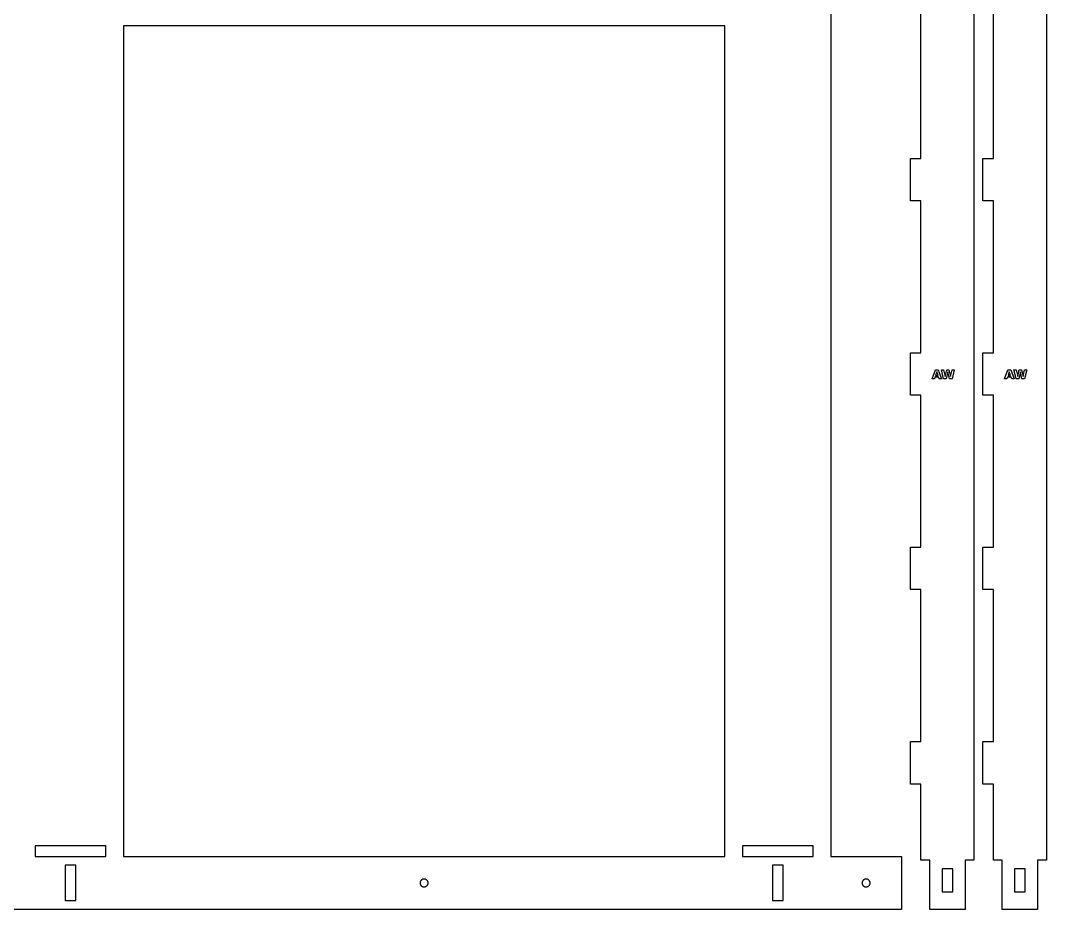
# Model space of a CAD drawing. Header units: millimetres. Extents: x 12 to 1034, y 12 to 869.
# Drawn here: x 454 to 1034, y 12 to 516 of the extents above; entities that cross this region are included whole.
import ezdxf

# ---------------------------------------------------------------- set-up
doc = ezdxf.new("R2010")
doc.units = ezdxf.units.MM
doc.layers.add('CUT', color=1, linetype='Continuous')
doc.layers.add('ENGRAVE', color=5, linetype='Continuous')

msp = doc.modelspace()

# ---------------------------------------------------------------- linework, layer by layer
at = {"layer": 'CUT', "color": 1}
for points in [[(993.5, 780.5), (993.5, 40.5), (988.5, 40.5), (988.5, 12.5), (968.5, 12.5), (968.5, 40.5), (963.5, 40.5), (963.5, 83.5), (957.5, 83.5), (957.5, 107.5), (963.5, 107.5), (963.5, 193.5), (957.5, 193.5), (957.5, 217.5), (963.5, 217.5), (963.5, 303.5), (957.5, 303.5), (957.5, 327.5), (963.5, 327.5), (963.5, 413.5), (957.5, 413.5), (957.5, 437.5), (963.5, 437.5), (963.5, 523.5)], [(1034.5, 780.5), (1034.5, 40.5), (1029.5, 40.5), (1029.5, 12.5), (1009.5, 12.5), (1009.5, 40.5), (1004.5, 40.5), (1004.5, 83.5), (998.5, 83.5), (998.5, 107.5), (1004.5, 107.5), (1004.5, 193.5), (998.5, 193.5), (998.5, 217.5), (1004.5, 217.5), (1004.5, 303.5), (998.5, 303.5), (998.5, 327.5), (1004.5, 327.5), (1004.5, 413.5), (998.5, 413.5), (998.5, 437.5), (1004.5, 437.5), (1004.5, 523.5)]]:
    msp.add_lwpolyline(points, dxfattribs=at)
for points in [[(852.5, 12.5), (512.5, 12.5), (452.5, 12.5), (112.5, 12.5), (52.5, 12.5), (12.5, 12.5), (12.5, 42.5), (52.5, 42.5), (52.5, 512.5), (52.5, 555.91), (52.5, 602.5), (482.5, 717.72), (912.5, 602.5), (912.5, 555.91), (912.5, 512.5), (912.5, 42.5), (952.5, 42.5), (952.5, 12.5), (912.5, 12.5)], [(512.5, 512.5), (512.5, 42.5), (852.5, 42.5), (852.5, 512.5)], [(502.5, 48.5), (462.5, 48.5), (462.5, 42.5), (502.5, 42.5)], [(902.5, 48.5), (862.5, 48.5), (862.5, 42.5), (902.5, 42.5)], [(485.5, 37.5), (479.5, 37.5), (479.5, 17.5), (485.5, 17.5)], [(885.5, 37.5), (879.5, 37.5), (879.5, 17.5), (885.5, 17.5)], [(981.5, 35.5), (975.5, 35.5), (975.5, 22.5), (981.5, 22.5)], [(1022.5, 35.5), (1016.5, 35.5), (1016.5, 22.5), (1022.5, 22.5)], [(684.65, 26.85), (684.71, 27.06), (684.74, 27.28), (684.75, 27.5), (684.74, 27.72), (684.71, 27.94), (684.65, 28.15), (684.58, 28.36), (684.48, 28.56), (684.37, 28.75), (684.24, 28.93), (684.09, 29.09), (683.93, 29.24), (683.75, 29.37), (683.56, 29.48), (683.36, 29.58), (683.15, 29.65), (682.94, 29.71), (682.72, 29.74), (682.5, 29.75), (682.28, 29.74), (682.06, 29.71), (681.85, 29.65), (681.64, 29.58), (681.44, 29.48), (681.25, 29.37), (681.07, 29.24), (680.91, 29.09), (680.76, 28.93), (680.63, 28.75), (680.52, 28.56), (680.42, 28.36), (680.35, 28.15), (680.29, 27.94), (680.26, 27.72), (680.25, 27.5), (680.26, 27.28), (680.29, 27.06), (680.35, 26.85), (680.42, 26.64), (680.52, 26.44), (680.63, 26.25), (680.76, 26.07), (680.91, 25.91), (681.07, 25.76), (681.25, 25.63), (681.44, 25.52), (681.64, 25.42), (681.85, 25.35), (682.06, 25.29), (682.28, 25.26), (682.5, 25.25), (682.72, 25.26), (682.94, 25.29), (683.15, 25.35), (683.36, 25.42), (683.56, 25.52), (683.75, 25.63), (683.93, 25.76), (684.09, 25.91), (684.24, 26.07), (684.37, 26.25), (684.48, 26.44), (684.58, 26.64)], [(934.65, 26.85), (934.71, 27.06), (934.74, 27.28), (934.75, 27.5), (934.74, 27.72), (934.71, 27.94), (934.65, 28.15), (934.58, 28.36), (934.48, 28.56), (934.37, 28.75), (934.24, 28.93), (934.09, 29.09), (933.93, 29.24), (933.75, 29.37), (933.56, 29.48), (933.36, 29.58), (933.15, 29.65), (932.94, 29.71), (932.72, 29.74), (932.5, 29.75), (932.28, 29.74), (932.06, 29.71), (931.85, 29.65), (931.64, 29.58), (931.44, 29.48), (931.25, 29.37), (931.07, 29.24), (930.91, 29.09), (930.76, 28.93), (930.63, 28.75), (930.52, 28.56), (930.42, 28.36), (930.35, 28.15), (930.29, 27.94), (930.26, 27.72), (930.25, 27.5), (930.26, 27.28), (930.29, 27.06), (930.35, 26.85), (930.42, 26.64), (930.52, 26.44), (930.63, 26.25), (930.76, 26.07), (930.91, 25.91), (931.07, 25.76), (931.25, 25.63), (931.44, 25.52), (931.64, 25.42), (931.85, 25.35), (932.06, 25.29), (932.28, 25.26), (932.5, 25.25), (932.72, 25.26), (932.94, 25.29), (933.15, 25.35), (933.36, 25.42), (933.56, 25.52), (933.75, 25.63), (933.93, 25.76), (934.09, 25.91), (934.24, 26.07), (934.37, 26.25), (934.48, 26.44), (934.58, 26.64)]]:
    msp.add_lwpolyline(points, close=True, dxfattribs=at)
at = {"layer": 'ENGRAVE', "color": 5}
for points in [[(973.5, 313.7), (971.44, 313.7), (971.12, 312.77), (969.8, 312.77), (971.69, 317.87), (973.26, 317.87), (975.15, 312.77), (973.82, 312.77)], [(971.77, 314.65), (973.17, 314.65), (972.47, 316.68)], [(975.07, 317.87), (976.34, 317.87), (977.22, 314.16), (978.09, 317.87), (979.36, 317.87), (980.23, 314.16), (981.12, 317.87), (982.37, 317.87), (981.16, 312.77), (979.65, 312.77), (978.72, 316.65), (977.81, 312.77), (976.29, 312.77)], [(1014.5, 313.7), (1012.44, 313.7), (1012.12, 312.77), (1010.8, 312.77), (1012.69, 317.87), (1014.26, 317.87), (1016.15, 312.77), (1014.82, 312.77)], [(1012.77, 314.65), (1014.17, 314.65), (1013.47, 316.68)], [(1016.07, 317.87), (1017.34, 317.87), (1018.22, 314.16), (1019.09, 317.87), (1020.36, 317.87), (1021.23, 314.16), (1022.12, 317.87), (1023.37, 317.87), (1022.16, 312.77), (1020.65, 312.77), (1019.72, 316.65), (1018.81, 312.77), (1017.29, 312.77)]]:
    msp.add_lwpolyline(points, close=True, dxfattribs=at)

doc.saveas('drawing.dxf')
